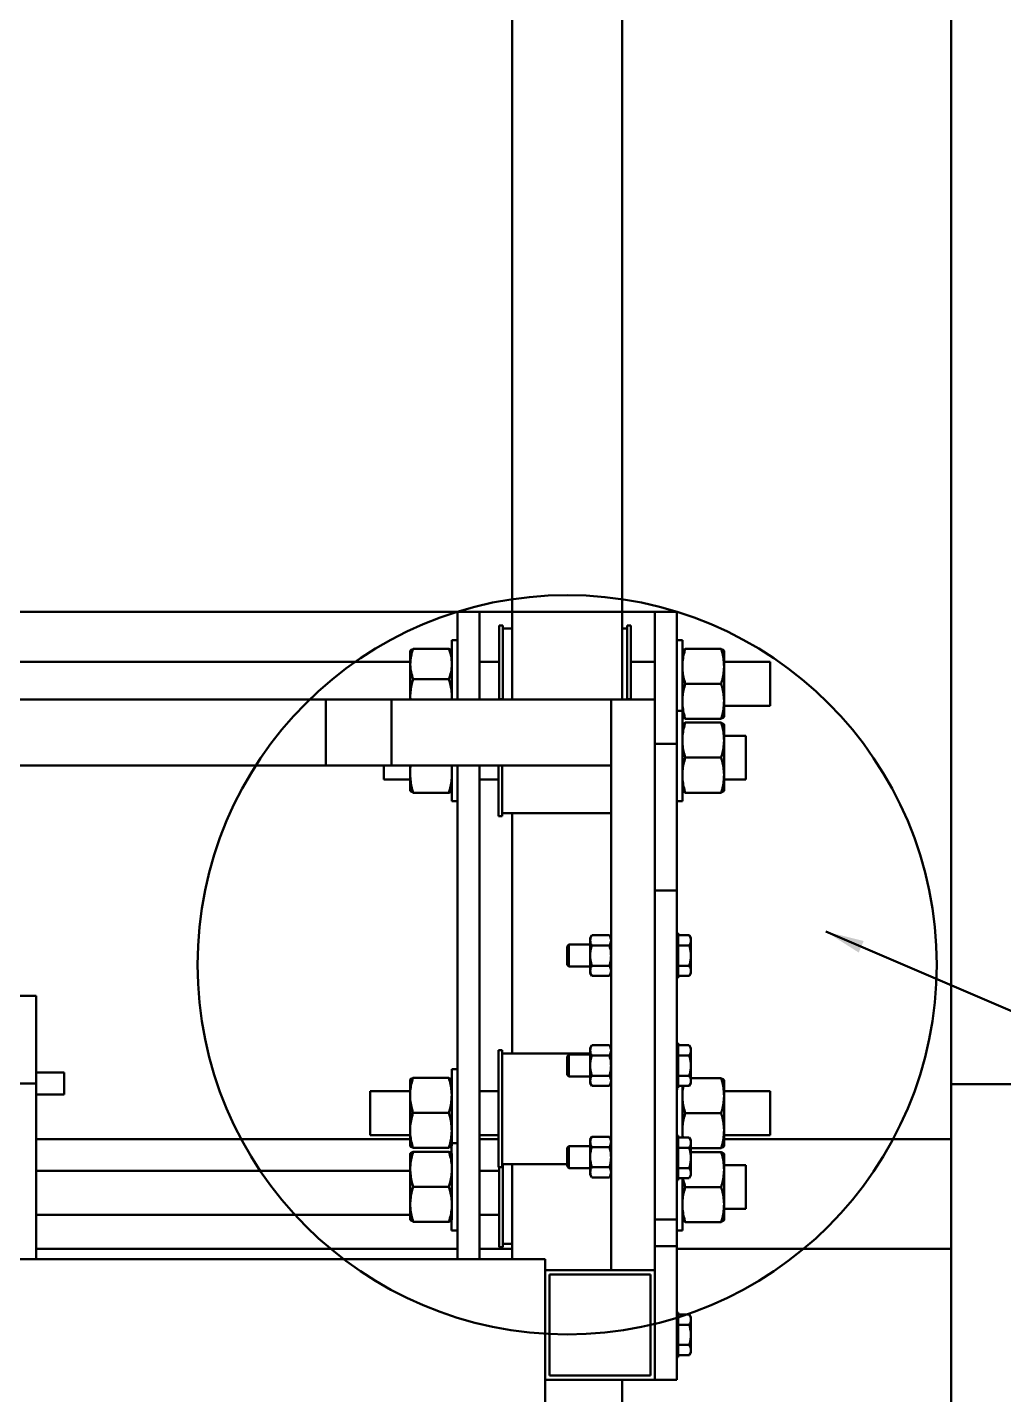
# Model space of a CAD drawing. Header units: millimetres. Extents: x 2779 to 3968, y 1146 to 2140.
# Drawn here: x 3679.4 to 3768.3, y 1891.3 to 2015.9 of the extents above; entities that cross this region are included whole.
import ezdxf

# ---------------------------------------------------------------- set-up
doc = ezdxf.new("R2010")
doc.units = ezdxf.units.MM
doc.layers.add('Net Dam', color=7, linetype='Continuous', lineweight=50)
doc.styles.get("Standard").update_dxf_attribs({"font": 'arial.ttf'})
doc.dimstyles.new('AM_ISO$7', dxfattribs={"dimtxt": 3.5, "dimasz": 3.5, "dimexe": 1, "dimexo": 1, "dimgap": 1.5, "dimtad": 1, "dimdsep": 46, "dimtxsty": 'Standard', "dimcen": 0, "dimclrd": 256, "dimclre": 256, "dimclrt": 2, "dimadec": 0, "dimazin": 2, "dimtp": 0.1, "dimtm": 0.1, "dimtfac": 0.71, "dimtdec": 3, "dimtmove": 0, "dimatfit": 3, "dimfxl": 1, "dimlwd": -1, "dimlwe": -1, "dimarcsym": 1})

# ---------------------------------------------------------------- blocks, each defined once
blk = doc.blocks.new('sdaf')
at = {"layer": 'Net Dam'}
for p, q in [((3738.67, 1923.29), (3738.55, 1923.29)), ((3738.67, 1922.63), (3738.67, 1923.29)), ((3738.67, 1923.1), (3739.69, 1923.1)), ((3739.83, 1922.85), (3739.69, 1923.1)), ((3739.83, 1922.63), (3739.83, 1922.85)), ((3738.67, 1922.16), (3738.67, 1922.63)), ((3738.67, 1922.16), (3739.69, 1922.16)), ((3738.67, 1921.24), (3738.67, 1922.16)), ((3739.83, 1921.24), (3739.83, 1922.63)), ((3738.67, 1920.32), (3738.67, 1921.24)), ((3738.67, 1920.32), (3739.69, 1920.32)), ((3738.67, 1919.86), (3738.67, 1920.32)), ((3739.83, 1919.86), (3739.83, 1921.24)), ((3738.67, 1919.21), (3738.55, 1919.21)), ((3738.67, 1919.21), (3738.67, 1919.86)), ((3738.67, 1919.4), (3739.69, 1919.4)), ((3739.69, 1919.4), (3739.83, 1919.65)), ((3739.83, 1919.65), (3739.83, 1919.86))]:
    blk.add_line(p, q, dxfattribs=at)
for points, knots in [([(3739.69, 1923.1), (3739.73, 1923.02), (3739.81, 1922.87), (3739.83, 1922.71), (3739.83, 1922.63)], [0, 0, 0, 0, 0.495459, 1, 1, 1, 1]), ([(3739.83, 1922.63), (3739.83, 1922.62), (3739.83, 1922.54), (3739.8, 1922.38), (3739.73, 1922.24), (3739.69, 1922.16)], [0, 0, 0, 0, 0.070093, 0.530771, 1, 1, 1, 1]), ([(3739.69, 1922.16), (3739.75, 1921.93), (3739.83, 1921.62), (3739.83, 1921.31), (3739.83, 1921.24)], [0, 0, 0, 0, 0.7857, 1, 1, 1, 1]), ([(3739.83, 1921.24), (3739.82, 1920.99), (3739.79, 1920.67), (3739.71, 1920.37), (3739.69, 1920.32)], [0, 0, 0, 0, 0.8113195, 1, 1, 1, 1]), ([(3739.69, 1920.32), (3739.73, 1920.24), (3739.81, 1920.09), (3739.83, 1919.94), (3739.83, 1919.86)], [0, 0, 0, 0, 0.495444, 1, 1, 1, 1]), ([(3739.83, 1919.86), (3739.83, 1919.85), (3739.83, 1919.77), (3739.8, 1919.61), (3739.73, 1919.47), (3739.69, 1919.4)], [0, 0, 0, 0, 0.070041, 0.530789, 1, 1, 1, 1])]:
    blk.add_open_spline(points, degree=3, knots=knots, dxfattribs=at)
blk.add_open_spline([(3738.59, 1919.21), (3738.57, 1919.05), (3738.56, 1918.89), (3738.55, 1918.72)], degree=3, dxfattribs=at)
blk = doc.blocks.new('saf')
at = {"layer": 'Net Dam'}
for p, q in [((3738.67, 1914.88), (3738.55, 1914.88)), ((3738.67, 1914.23), (3738.67, 1914.88)), ((3738.67, 1914.69), (3739.69, 1914.69)), ((3738.67, 1913.76), (3738.67, 1914.23)), ((3739.83, 1914.45), (3739.69, 1914.69)), ((3739.83, 1914.23), (3739.83, 1914.45)), ((3739.83, 1912.84), (3739.83, 1914.23)), ((3738.67, 1913.76), (3739.69, 1913.76)), ((3738.67, 1912.84), (3738.67, 1913.76)), ((3738.67, 1911.91), (3738.67, 1912.84)), ((3738.67, 1911.91), (3739.69, 1911.91)), ((3738.67, 1911.46), (3738.67, 1911.91)), ((3739.83, 1911.46), (3739.83, 1912.84)), ((3738.67, 1910.81), (3738.55, 1910.81)), ((3738.67, 1910.81), (3738.67, 1911.46)), ((3738.67, 1911), (3739.69, 1911)), ((3739.69, 1911), (3739.83, 1911.25)), ((3739.83, 1911.25), (3739.83, 1911.46))]:
    blk.add_line(p, q, dxfattribs=at)
for points, knots in [([(3739.69, 1914.69), (3739.73, 1914.62), (3739.81, 1914.46), (3739.83, 1914.31), (3739.83, 1914.23)], [0, 0, 0, 0, 0.495459, 1, 1, 1, 1]), ([(3739.83, 1914.23), (3739.83, 1914.22), (3739.83, 1914.13), (3739.8, 1913.97), (3739.73, 1913.83), (3739.69, 1913.76)], [0, 0, 0, 0, 0.070093, 0.530771, 1, 1, 1, 1]), ([(3739.69, 1913.76), (3739.75, 1913.52), (3739.83, 1913.22), (3739.83, 1912.9), (3739.83, 1912.84)], [0, 0, 0, 0, 0.7857, 1, 1, 1, 1]), ([(3739.83, 1912.84), (3739.82, 1912.58), (3739.79, 1912.27), (3739.71, 1911.97), (3739.69, 1911.91)], [0, 0, 0, 0, 0.8113195, 1, 1, 1, 1]), ([(3739.69, 1911.91), (3739.73, 1911.84), (3739.81, 1911.69), (3739.83, 1911.53), (3739.83, 1911.46)], [0, 0, 0, 0, 0.495444, 1, 1, 1, 1]), ([(3739.83, 1911.46), (3739.83, 1911.44), (3739.83, 1911.36), (3739.8, 1911.21), (3739.73, 1911.07), (3739.69, 1911)], [0, 0, 0, 0, 0.070041, 0.530789, 1, 1, 1, 1])]:
    blk.add_open_spline(points, degree=3, knots=knots, dxfattribs=at)

msp = doc.modelspace()

# ---------------------------------------------------------------- linework, layer by layer
at = {"layer": 'Net Dam'}
for p, q in [((3723.5547, 2064.5398), (3723.5547, 1954.608)), ((3733.5546, 2064.5398), (3733.5546, 1954.608)), ((3763.5546, 2064.5398), (3763.5546, 1914.5521)), ((3738.5545, 1962.608), (3606.5546, 1962.608)), ((3720.5546, 1962.608), (3718.5546, 1962.608)), ((3718.5546, 1962.608), (3718.5546, 1954.608)), ((3720.5546, 1962.608), (3720.5546, 1954.608)), ((3738.5546, 1962.608), (3736.5546, 1962.608)), ((3736.5546, 1962.608), (3736.5546, 1954.608)), ((3738.5546, 1962.608), (3738.5546, 1950.5749)), ((3722.6896, 1961.3729), (3722.3627, 1961.3729)), ((3722.3627, 1961.3729), (3722.3627, 1961.2482)), ((3722.3627, 1961.2482), (3722.3627, 1954.6424)), ((3722.6896, 1961.3729), (3722.6896, 1961.2482)), ((3722.6896, 1961.2482), (3722.6896, 1954.608)), ((3723.5547, 1961.0949), (3722.6896, 1961.0949)), ((3734.0356, 1961.0949), (3733.5546, 1961.0949)), ((3734.3626, 1961.3729), (3734.0356, 1961.3729)), ((3734.0356, 1961.3729), (3734.0356, 1961.2482)), ((3734.0356, 1961.2482), (3734.0356, 1954.6424)), ((3734.3626, 1961.3729), (3734.3626, 1961.2482)), ((3734.3626, 1961.2482), (3734.3626, 1954.608)), ((3714.2546, 1957.8545), (3714.2546, 1959.0445)), ((3717.7867, 1959.2358), (3714.5225, 1959.2358)), ((3718.5546, 1960.0215), (3718.0546, 1960.0215)), ((3718.0546, 1960.0215), (3718.0546, 1954.608)), ((3738.5546, 1960.0215), (3739.0546, 1960.0215)), ((3739.0546, 1960.0215), (3739.0546, 1945.3372)), ((3742.5866, 1959.2359), (3739.3226, 1959.2359)), ((3742.8546, 1957.8546), (3742.8546, 1959.0445)), ((3714.2665, 1958.0446), (3672.171, 1958.0446)), ((3714.2546, 1957.8545), (3714.2546, 1954.8776)), ((3722.3627, 1958.0446), (3720.5546, 1958.0446)), ((3736.5546, 1958.0446), (3734.3626, 1958.0446)), ((3747.0546, 1958.0446), (3742.8546, 1958.0446)), ((3742.8546, 1954.8776), (3742.8546, 1957.8546)), ((3747.0546, 1958.0446), (3747.0546, 1954.0446)), ((3717.7867, 1956.4732), (3714.5225, 1956.4732)), ((3739.3226, 1956.0446), (3742.5866, 1956.0446)), ((3739.3226, 1956.0446), (3742.5866, 1956.0446)), ((3638.5546, 1954.608), (3706.5546, 1954.608)), ((3706.5546, 1954.608), (3706.5546, 1948.6081)), ((3712.5546, 1954.608), (3706.5546, 1954.608)), ((3712.5546, 1954.608), (3732.5546, 1954.608)), ((3712.5546, 1948.6081), (3712.5546, 1954.608)), ((3714.2546, 1954.8776), (3714.2678, 1954.608)), ((3714.2546, 1954.8776), (3714.2546, 1954.608)), ((3718.0546, 1954.8776), (3718.0414, 1954.608)), ((3722.6304, 1954.6424), (3722.3034, 1954.6424)), ((3722.3034, 1954.6424), (3722.3034, 1954.608)), ((3722.6304, 1954.6424), (3722.6304, 1954.608)), ((3732.5546, 1954.608), (3732.5546, 1954.437)), ((3736.5546, 1954.608), (3732.5546, 1954.608)), ((3732.5546, 1954.437), (3732.5546, 1902.608)), ((3734.3034, 1954.6424), (3733.9764, 1954.6424)), ((3733.9764, 1954.6424), (3733.9764, 1954.608)), ((3734.3034, 1954.6424), (3734.3034, 1954.608)), ((3736.5546, 1954.437), (3736.5546, 1954.608)), ((3736.5546, 1954.437), (3736.5546, 1902.608)), ((3742.8546, 1953.0676), (3742.8546, 1954.8776)), ((3742.8546, 1954.0446), (3747.0546, 1954.0446)), ((3739.0546, 1953.5765), (3738.5546, 1953.5765)), ((3742.5866, 1952.8533), (3739.3226, 1952.8533)), ((3742.5866, 1952.5054), (3739.3226, 1952.5054)), ((3742.8546, 1951.1241), (3742.8546, 1952.314)), ((3738.5546, 1950.5749), (3736.5546, 1950.5749)), ((3738.5546, 1950.5749), (3738.5546, 1937.2139)), ((3744.8546, 1951.3141), (3742.8546, 1951.3141)), ((3742.8546, 1948.1471), (3742.8546, 1951.1241)), ((3744.8546, 1947.3141), (3744.8546, 1951.3141)), ((3739.3226, 1949.3142), (3742.5866, 1949.3142)), ((3739.3226, 1949.3142), (3742.5866, 1949.3142)), ((3638.5546, 1948.6081), (3706.5546, 1948.6081)), ((3706.5546, 1948.6081), (3712.5546, 1948.6081)), ((3711.8546, 1948.6081), (3711.8546, 1947.3141)), ((3712.5546, 1948.6081), (3732.5546, 1948.6081)), ((3714.2546, 1948.1471), (3714.2546, 1948.6081)), ((3714.2546, 1948.1471), (3714.2546, 1946.3372)), ((3718.0546, 1948.6081), (3718.0546, 1945.3372)), ((3718.5546, 1948.6081), (3718.5546, 1903.608)), ((3720.5546, 1948.6081), (3720.5546, 1903.608)), ((3722.3034, 1948.6081), (3722.3034, 1943.9858)), ((3722.6304, 1948.6081), (3722.6304, 1943.9858)), ((3742.8546, 1946.3372), (3742.8546, 1948.1471)), ((3711.8546, 1947.3141), (3714.2546, 1947.3141)), ((3720.5546, 1947.3141), (3722.3034, 1947.3141)), ((3742.8546, 1947.3141), (3744.8546, 1947.3141)), ((3717.7867, 1946.1229), (3714.5225, 1946.1229)), ((3718.0546, 1945.3372), (3718.5546, 1945.3372)), ((3739.0546, 1945.3372), (3738.5546, 1945.3372)), ((3742.5866, 1946.1229), (3739.3226, 1946.1229)), ((3722.6304, 1944.2637), (3732.5546, 1944.2637)), ((3723.5547, 1944.2637), (3723.5547, 1922.3646)), ((3722.3034, 1943.9858), (3722.6304, 1943.9858)), ((3738.5546, 1937.2139), (3736.5546, 1937.2139)), ((3738.5546, 1937.2139), (3738.5546, 1907.2139)), ((3730.7975, 1933.1223), (3730.6546, 1932.8747)), ((3730.6546, 1932.6552), (3730.6546, 1932.8747)), ((3730.7975, 1933.1222), (3732.4117, 1933.1222)), ((3732.5546, 1932.8747), (3732.4117, 1933.1223)), ((3738.6746, 1933.3131), (3738.5546, 1933.3131)), ((3738.6746, 1932.6552), (3738.6746, 1933.3131)), ((3738.6746, 1933.1222), (3739.6917, 1933.1222)), ((3739.8346, 1932.8747), (3739.6917, 1933.1223)), ((3739.8346, 1932.6552), (3739.8346, 1932.8747)), ((3728.7202, 1932.2747), (3728.5546, 1932.1091)), ((3728.5546, 1932.1091), (3728.5546, 1930.4403)), ((3730.6546, 1932.2747), (3728.7202, 1932.2747)), ((3728.7202, 1932.2747), (3728.7202, 1930.2747)), ((3730.6546, 1931.2644), (3730.6546, 1932.6552)), ((3730.7975, 1932.1882), (3732.4117, 1932.1882)), ((3738.6746, 1932.1882), (3738.6746, 1932.6552)), ((3738.6746, 1932.1882), (3739.6917, 1932.1882)), ((3738.6746, 1931.2644), (3738.6746, 1932.1882)), ((3739.8346, 1931.2644), (3739.8346, 1932.6552)), ((3728.5546, 1930.4403), (3728.7202, 1930.2747)), ((3730.6546, 1929.8839), (3730.6546, 1931.2644)), ((3730.7975, 1930.3406), (3732.4117, 1930.3406)), ((3738.6746, 1930.3406), (3738.6746, 1931.2644)), ((3738.6746, 1930.3406), (3739.6917, 1930.3406)), ((3738.6746, 1929.8839), (3738.6746, 1930.3406)), ((3739.8346, 1929.8839), (3739.8346, 1931.2644)), ((3728.7202, 1930.2747), (3730.6546, 1930.2747)), ((3730.6546, 1929.6747), (3730.6546, 1929.8839)), ((3730.6546, 1929.6747), (3730.7975, 1929.4272)), ((3730.7975, 1929.4272), (3732.4117, 1929.4272)), ((3732.4117, 1929.4272), (3732.5546, 1929.6747)), ((3738.6746, 1929.2363), (3738.5546, 1929.2363)), ((3738.6746, 1929.2363), (3738.6746, 1929.8839)), ((3738.6746, 1929.4272), (3739.6917, 1929.4272)), ((3739.6917, 1929.4272), (3739.8346, 1929.6747)), ((3739.8346, 1929.6747), (3739.8346, 1929.8839)), ((3680.1582, 1927.608), (3678.5582, 1927.608)), ((3680.1582, 1927.608), (3680.1582, 1919.6081)), ((3730.7975, 1923.099), (3730.6546, 1922.8514)), ((3730.6546, 1922.6319), (3730.6546, 1922.8514)), ((3730.7975, 1923.0989), (3732.4117, 1923.0989)), ((3732.5546, 1922.8514), (3732.4117, 1923.099)), ((3722.6304, 1922.6425), (3722.3034, 1922.6425)), ((3722.3034, 1922.6425), (3722.3034, 1911.9858)), ((3722.6304, 1922.6425), (3722.6304, 1911.9858)), ((3730.6546, 1922.3646), (3722.6304, 1922.3646)), ((3728.7202, 1922.2514), (3728.5546, 1922.0858)), ((3728.5546, 1922.0858), (3728.5546, 1920.417)), ((3730.6546, 1922.2514), (3728.7202, 1922.2514)), ((3728.7202, 1922.2514), (3728.7202, 1920.2514)), ((3730.6546, 1921.2411), (3730.6546, 1922.6319)), ((3730.7975, 1922.1649), (3732.4117, 1922.1649)), ((3682.7038, 1920.608), (3680.1582, 1920.608)), ((3682.7038, 1920.608), (3682.7038, 1918.608)), ((3718.0359, 1919.9192), (3718.0359, 1920.9192)), ((3718.0359, 1920.9192), (3718.5546, 1920.9192)), ((3728.5546, 1920.417), (3728.7202, 1920.2514)), ((3730.6546, 1919.8606), (3730.6546, 1921.2411)), ((3730.7975, 1920.3174), (3732.4117, 1920.3174)), ((3680.1582, 1919.6081), (3678.5582, 1919.6081)), ((3680.1582, 1919.6081), (3680.1582, 1903.608)), ((3714.2359, 1919.9192), (3714.2547, 1913.9091)), ((3714.5038, 1920.1335), (3717.7679, 1920.1335)), ((3718.0359, 1918.7522), (3718.0359, 1919.9422)), ((3728.7202, 1920.2514), (3730.6546, 1920.2514)), ((3730.6546, 1919.6514), (3730.6546, 1919.8606)), ((3730.6546, 1919.6514), (3730.7975, 1919.4039)), ((3730.7975, 1919.4039), (3732.4117, 1919.4039)), ((3732.4117, 1919.4039), (3732.5546, 1919.6514)), ((3739.0546, 1919.4039), (3739.0546, 1914.6936)), ((3742.5866, 1920.1055), (3739.7915, 1920.1055)), ((3742.8546, 1918.7242), (3742.8546, 1919.9141)), ((3763.5546, 1919.5521), (3773.5547, 1919.5521)), ((3680.1582, 1918.608), (3682.7038, 1918.608)), ((3710.6133, 1918.9141), (3714.2525, 1918.9141)), ((3710.6133, 1918.9141), (3710.6133, 1914.9141)), ((3718.0359, 1918.7522), (3718.0359, 1915.7753)), ((3722.3034, 1918.9142), (3720.5546, 1918.9142)), ((3747.0546, 1918.9141), (3742.8546, 1918.9141)), ((3742.8546, 1915.7472), (3742.8546, 1918.7242)), ((3747.0546, 1918.9141), (3747.0546, 1914.9141)), ((3714.5038, 1916.9422), (3717.7679, 1916.9422)), ((3714.5038, 1916.9422), (3717.7679, 1916.9422)), ((3739.3226, 1916.9142), (3742.5866, 1916.9142)), ((3739.3226, 1916.9142), (3742.5866, 1916.9142)), ((3718.0359, 1915.7753), (3718.0359, 1913.9653)), ((3742.8546, 1913.9372), (3742.8546, 1915.7472)), ((3714.2527, 1914.5399), (3680.1582, 1914.5399)), ((3714.257, 1914.9141), (3710.6133, 1914.9141)), ((3718.0171, 1913.1888), (3718.0171, 1914.1888)), ((3718.0171, 1914.1888), (3718.5359, 1914.1888)), ((3720.5546, 1914.9141), (3722.3034, 1914.9141)), ((3722.3034, 1914.5399), (3720.5546, 1914.5399)), ((3730.7975, 1914.7602), (3730.6546, 1914.5127)), ((3730.6546, 1914.2931), (3730.6546, 1914.5127)), ((3730.6546, 1912.9024), (3730.6546, 1914.2931)), ((3730.7975, 1914.7602), (3732.4117, 1914.7602)), ((3732.5546, 1914.5127), (3732.4117, 1914.7602)), ((3742.7886, 1914.5399), (3763.5546, 1914.5399)), ((3742.8546, 1914.9141), (3747.0546, 1914.9141)), ((3763.5546, 1914.5521), (3763.5546, 1714.5399)), ((3714.2547, 1913.1888), (3714.2547, 1907.2349)), ((3714.5038, 1913.7509), (3717.7679, 1913.7509)), ((3714.5038, 1913.7509), (3717.7679, 1913.7509)), ((3714.5226, 1913.403), (3717.7867, 1913.403)), ((3718.0547, 1912.0217), (3718.0547, 1913.2117)), ((3728.7202, 1913.9127), (3728.5546, 1913.7471)), ((3728.5546, 1913.7471), (3728.5546, 1912.0783)), ((3730.6546, 1913.9127), (3728.7202, 1913.9127)), ((3728.7202, 1913.9127), (3728.7202, 1911.9127)), ((3730.6546, 1911.5219), (3730.6546, 1912.9024)), ((3730.7975, 1913.8261), (3732.4117, 1913.8261)), ((3742.5866, 1913.7229), (3739.7008, 1913.7229)), ((3742.5866, 1913.375), (3739.7806, 1913.375)), ((3742.8546, 1911.9937), (3742.8546, 1913.1836)), ((3714.2617, 1911.6445), (3680.1582, 1911.6445)), ((3718.0547, 1912.0217), (3718.0547, 1909.0448)), ((3722.3627, 1911.6445), (3720.5546, 1911.6445)), ((3722.3034, 1911.9858), (3722.6304, 1911.9858)), ((3722.3627, 1911.9858), (3722.3627, 1904.7162)), ((3722.6304, 1912.2637), (3728.5546, 1912.2637)), ((3722.6896, 1912.2637), (3722.6896, 1904.7162)), ((3723.5547, 1912.2637), (3723.5547, 1903.608)), ((3728.5546, 1912.0783), (3728.7202, 1911.9127)), ((3728.7202, 1911.9127), (3730.6546, 1911.9127)), ((3730.7975, 1911.9787), (3732.4117, 1911.9787)), ((3744.8546, 1912.1837), (3742.8546, 1912.1837)), ((3742.8546, 1909.0167), (3742.8546, 1911.9937)), ((3744.8546, 1908.1837), (3744.8546, 1912.1837)), ((3730.6546, 1911.3127), (3730.6546, 1911.5219)), ((3730.6546, 1911.3127), (3730.7975, 1911.0651)), ((3730.7975, 1911.0652), (3732.4117, 1911.0652)), ((3732.4117, 1911.0651), (3732.5546, 1911.3127)), ((3739.0546, 1910.9986), (3739.0546, 1906.2067)), ((3714.5226, 1910.2118), (3717.7867, 1910.2118)), ((3714.5226, 1910.2118), (3717.7867, 1910.2118)), ((3739.3226, 1910.1837), (3742.5866, 1910.1837)), ((3739.3226, 1910.1837), (3742.5866, 1910.1837)), ((3718.0547, 1909.0448), (3718.0547, 1907.2349)), ((3742.8546, 1907.2067), (3742.8546, 1909.0167)), ((3742.8546, 1908.1837), (3744.8546, 1908.1837)), ((3680.1582, 1907.6445), (3714.2547, 1907.6445)), ((3714.5226, 1907.0205), (3717.7867, 1907.0205)), ((3714.5226, 1907.0205), (3717.7867, 1907.0205)), ((3718.0171, 1907.2349), (3718.0171, 1906.2349)), ((3720.5546, 1907.6445), (3722.3627, 1907.6445)), ((3738.5546, 1907.2139), (3736.5546, 1907.2139)), ((3738.5546, 1907.2139), (3738.5546, 1904.7829)), ((3742.5866, 1906.9924), (3739.3226, 1906.9924)), ((3718.0171, 1906.2349), (3718.5359, 1906.2349)), ((3739.0546, 1906.2067), (3738.5546, 1906.2067)), ((3718.5546, 1904.5399), (3680.1582, 1904.5399)), ((3723.5547, 1904.5399), (3720.5546, 1904.5399)), ((3722.3627, 1904.7162), (3722.6896, 1904.7162)), ((3722.6896, 1904.9941), (3723.5547, 1904.9941)), ((3738.5546, 1904.7829), (3736.5546, 1904.7829)), ((3738.5546, 1904.7829), (3738.5546, 1892.608)), ((3738.5546, 1904.5399), (3763.5546, 1904.5399)), ((3726.5546, 1903.608), (3618.5546, 1903.608)), ((3726.5546, 1889.9117), (3726.5546, 1903.608)), ((3726.5546, 1902.608), (3736.5546, 1902.608)), ((3736.1546, 1902.208), (3726.9546, 1902.208)), ((3726.9546, 1902.208), (3726.9546, 1893.008)), ((3736.1546, 1893.008), (3736.1546, 1902.208)), ((3736.5546, 1892.608), (3736.5546, 1902.608)), ((3738.6746, 1898.7585), (3738.5546, 1898.7585)), ((3738.6746, 1898.1006), (3738.6746, 1898.7585)), ((3738.6746, 1898.5676), (3739.6917, 1898.5676)), ((3738.6746, 1897.6336), (3738.6746, 1898.1006)), ((3739.8346, 1898.3201), (3739.6917, 1898.5677)), ((3739.8346, 1898.1006), (3739.8346, 1898.3201)), ((3739.8346, 1896.7099), (3739.8346, 1898.1006)), ((3738.6746, 1897.6336), (3739.6917, 1897.6336)), ((3738.6746, 1896.7099), (3738.6746, 1897.6336)), ((3738.6746, 1895.786), (3738.6746, 1896.7099)), ((3739.8346, 1895.3293), (3739.8346, 1896.7099)), ((3738.6746, 1895.786), (3739.6917, 1895.786)), ((3738.6746, 1895.3293), (3738.6746, 1895.786)), ((3738.6746, 1894.6817), (3738.5546, 1894.6817)), ((3738.6746, 1894.6817), (3738.6746, 1895.3293)), ((3738.6746, 1894.8726), (3739.6917, 1894.8726)), ((3739.6917, 1894.8726), (3739.8346, 1895.1201)), ((3739.8346, 1895.1201), (3739.8346, 1895.3293)), ((3726.9546, 1893.008), (3736.1546, 1893.008)), ((3726.5546, 1892.608), (3736.5546, 1892.608)), ((3733.5546, 1892.608), (3733.5546, 1724.5399)), ((3738.5546, 1892.608), (3736.5546, 1892.608))]:
    msp.add_line(p, q, dxfattribs=at)
msp.add_circle((3728.5546, 1930.4403), 33.6862, dxfattribs=at)
for points, knots in [([(3714.5225, 1959.2358), (3714.4476, 1959.0115), (3714.2965, 1958.5587), (3714.2687, 1958.0907), (3714.2546, 1957.8545)], [0, 0, 0, 0, 0.495453806, 1, 1, 1, 1]), ([(3714.2546, 1959.0215), (3714.2549, 1959.0266), (3714.2573, 1959.0651), (3714.316, 1959.1375), (3714.4533, 1959.2028), (3714.5225, 1959.2358)], [0, 0, 0, 0, 0.07011248, 0.53080491, 1, 1, 1, 1]), ([(3717.7867, 1959.2358), (3717.8616, 1959.0115), (3718.0128, 1958.5587), (3718.0406, 1958.0907), (3718.0546, 1957.8545)], [0, 0, 0, 0, 0.49545992, 1, 1, 1, 1]), ([(3718.0546, 1959.0215), (3718.0543, 1959.0266), (3718.0517, 1959.0651), (3717.9934, 1959.1375), (3717.856, 1959.2028), (3717.7867, 1959.2358)], [0, 0, 0, 0, 0.0701126, 0.53079619, 1, 1, 1, 1]), ([(3739.0546, 1959.0215), (3739.0549, 1959.0266), (3739.0573, 1959.0651), (3739.116, 1959.1375), (3739.2533, 1959.2029), (3739.3226, 1959.2359)], [0, 0, 0, 0, 0.07011116, 0.53079491, 1, 1, 1, 1]), ([(3739.3226, 1959.2359), (3739.2831, 1959.1019), (3739.1869, 1958.7756), (3739.0793, 1958.2431), (3739.0629, 1957.8421), (3739.0546, 1957.6403)], [0, 0, 0, 0, 0.25726058, 0.62637847, 1, 1, 1, 1]), ([(3742.8546, 1959.0215), (3742.8543, 1959.0266), (3742.852, 1959.0651), (3742.7933, 1959.1375), (3742.6559, 1959.2029), (3742.5866, 1959.2359)], [0, 0, 0, 0, 0.07011116, 0.53079491, 1, 1, 1, 1]), ([(3742.5866, 1959.2359), (3742.6262, 1959.1019), (3742.7224, 1958.7756), (3742.83, 1958.2431), (3742.8464, 1957.8421), (3742.8546, 1957.6403)], [0, 0, 0, 0, 0.25726058, 0.62637847, 1, 1, 1, 1]), ([(3714.2546, 1957.8545), (3714.2549, 1957.8218), (3714.2573, 1957.5738), (3714.316, 1957.1063), (3714.4533, 1956.6855), (3714.5225, 1956.4732)], [0, 0, 0, 0, 0.0700841, 0.53081301, 1, 1, 1, 1]), ([(3718.0546, 1957.8545), (3718.0543, 1957.8218), (3718.0517, 1957.5738), (3717.9934, 1957.1063), (3717.856, 1956.6855), (3717.7867, 1956.4732)], [0, 0, 0, 0, 0.07008422, 0.53080429, 1, 1, 1, 1]), ([(3714.5225, 1956.4732), (3714.483, 1956.3392), (3714.3869, 1956.0129), (3714.2793, 1955.4804), (3714.2629, 1955.0794), (3714.2546, 1954.8776)], [0, 0, 0, 0, 0.25725046, 0.62637338, 1, 1, 1, 1]), ([(3717.7867, 1956.4732), (3717.8261, 1956.3392), (3717.9222, 1956.0129), (3718.0299, 1955.4804), (3718.0464, 1955.0794), (3718.0546, 1954.8776)], [0, 0, 0, 0, 0.25724959, 0.62637126, 1, 1, 1, 1]), ([(3739.0546, 1957.6403), (3739.059, 1957.4954), (3739.0693, 1957.154), (3739.1574, 1956.6184), (3739.2673, 1956.2365), (3739.3226, 1956.0446)], [0, 0, 0, 0, 0.26838099, 0.63234467, 1, 1, 1, 1]), ([(3742.8546, 1957.6403), (3742.8503, 1957.4954), (3742.84, 1957.154), (3742.7519, 1956.6184), (3742.6419, 1956.2365), (3742.5866, 1956.0446)], [0, 0, 0, 0, 0.26838099, 0.63234467, 1, 1, 1, 1]), ([(3739.0546, 1954.4489), (3739.059, 1954.5938), (3739.0693, 1954.9352), (3739.1574, 1955.4709), (3739.2673, 1955.8527), (3739.3226, 1956.0446)], [0, 0, 0, 0, 0.26838099, 0.63234467, 1, 1, 1, 1]), ([(3742.8546, 1954.4489), (3742.8503, 1954.5938), (3742.84, 1954.9352), (3742.7519, 1955.4709), (3742.6419, 1955.8527), (3742.5866, 1956.0446)], [0, 0, 0, 0, 0.26838099, 0.63234467, 1, 1, 1, 1]), ([(3739.3226, 1952.8533), (3739.2831, 1952.9873), (3739.1869, 1953.3136), (3739.0793, 1953.8461), (3739.0629, 1954.2472), (3739.0546, 1954.4489)], [0, 0, 0, 0, 0.25726058, 0.62637847, 1, 1, 1, 1]), ([(3742.5866, 1952.8533), (3742.6262, 1952.9873), (3742.7224, 1953.3136), (3742.83, 1953.8461), (3742.8464, 1954.2472), (3742.8546, 1954.4489)], [0, 0, 0, 0, 0.25726058, 0.62637847, 1, 1, 1, 1]), ([(3739.0546, 1953.0676), (3739.0549, 1953.0625), (3739.0573, 1953.024), (3739.116, 1952.9516), (3739.2533, 1952.8863), (3739.3226, 1952.8533)], [0, 0, 0, 0, 0.07011162, 0.53079839, 1, 1, 1, 1]), ([(3742.8546, 1953.0676), (3742.8543, 1953.0625), (3742.852, 1953.024), (3742.7933, 1952.9516), (3742.6559, 1952.8863), (3742.5866, 1952.8533)], [0, 0, 0, 0, 0.07011162, 0.53079839, 1, 1, 1, 1]), ([(3739.0546, 1952.291), (3739.0549, 1952.2961), (3739.0573, 1952.3346), (3739.116, 1952.4071), (3739.2533, 1952.4724), (3739.3226, 1952.5054)], [0, 0, 0, 0, 0.07011116, 0.53079491, 1, 1, 1, 1]), ([(3739.3226, 1952.5054), (3739.2831, 1952.3714), (3739.1869, 1952.0452), (3739.0793, 1951.5127), (3739.0629, 1951.1116), (3739.0546, 1950.9098)], [0, 0, 0, 0, 0.25726058, 0.62637847, 1, 1, 1, 1]), ([(3742.8546, 1952.291), (3742.8543, 1952.2961), (3742.852, 1952.3346), (3742.7933, 1952.4071), (3742.6559, 1952.4724), (3742.5866, 1952.5054)], [0, 0, 0, 0, 0.07011116, 0.53079491, 1, 1, 1, 1]), ([(3742.5866, 1952.5054), (3742.6262, 1952.3714), (3742.7224, 1952.0452), (3742.83, 1951.5127), (3742.8464, 1951.1116), (3742.8546, 1950.9098)], [0, 0, 0, 0, 0.25726058, 0.62637847, 1, 1, 1, 1]), ([(3739.0546, 1950.9098), (3739.059, 1950.7649), (3739.0693, 1950.4235), (3739.1574, 1949.8879), (3739.2673, 1949.506), (3739.3226, 1949.3142)], [0, 0, 0, 0, 0.26838099, 0.63234467, 1, 1, 1, 1]), ([(3742.8546, 1950.9098), (3742.8503, 1950.7649), (3742.84, 1950.4235), (3742.7519, 1949.8879), (3742.6419, 1949.506), (3742.5866, 1949.3142)], [0, 0, 0, 0, 0.26838099, 0.63234467, 1, 1, 1, 1]), ([(3739.0546, 1947.7185), (3739.059, 1947.8634), (3739.0693, 1948.2048), (3739.1574, 1948.7404), (3739.2673, 1949.1223), (3739.3226, 1949.3142)], [0, 0, 0, 0, 0.26838099, 0.63234467, 1, 1, 1, 1]), ([(3742.8546, 1947.7185), (3742.8503, 1947.8634), (3742.84, 1948.2048), (3742.7519, 1948.7404), (3742.6419, 1949.1223), (3742.5866, 1949.3142)], [0, 0, 0, 0, 0.26838099, 0.63234467, 1, 1, 1, 1]), ([(3714.2546, 1948.1471), (3714.2544, 1948.2925), (3714.2542, 1948.4469), (3714.2787, 1948.5992), (3714.2801, 1948.6081)], [0, 0, 0, 0, 0.94156819, 1, 1, 1, 1]), ([(3718.0546, 1948.1471), (3718.0548, 1948.2925), (3718.055, 1948.4469), (3718.0306, 1948.5992), (3718.0292, 1948.6081)], [0, 0, 0, 0, 0.94156819, 1, 1, 1, 1]), ([(3714.5225, 1946.1229), (3714.483, 1946.2569), (3714.3869, 1946.5831), (3714.2793, 1947.1156), (3714.2629, 1947.5167), (3714.2546, 1947.7185)], [0, 0, 0, 0, 0.25725046, 0.62637338, 1, 1, 1, 1]), ([(3717.7867, 1946.1229), (3717.8261, 1946.2569), (3717.9222, 1946.5831), (3718.0299, 1947.1156), (3718.0464, 1947.5167), (3718.0546, 1947.7185)], [0, 0, 0, 0, 0.25724959, 0.62637126, 1, 1, 1, 1]), ([(3739.3226, 1946.1229), (3739.2831, 1946.2569), (3739.1869, 1946.5831), (3739.0793, 1947.1156), (3739.0629, 1947.5167), (3739.0546, 1947.7185)], [0, 0, 0, 0, 0.25726058, 0.62637847, 1, 1, 1, 1]), ([(3742.5866, 1946.1229), (3742.6262, 1946.2569), (3742.7224, 1946.5831), (3742.83, 1947.1156), (3742.8464, 1947.5167), (3742.8546, 1947.7185)], [0, 0, 0, 0, 0.25726058, 0.62637847, 1, 1, 1, 1]), ([(3714.2546, 1946.3372), (3714.2549, 1946.3321), (3714.2573, 1946.2936), (3714.316, 1946.2211), (3714.4533, 1946.1558), (3714.5225, 1946.1229)], [0, 0, 0, 0, 0.07011248, 0.53080491, 1, 1, 1, 1]), ([(3718.0546, 1946.3372), (3718.0543, 1946.3321), (3718.0517, 1946.2936), (3717.9934, 1946.2211), (3717.856, 1946.1558), (3717.7867, 1946.1229)], [0, 0, 0, 0, 0.0701126, 0.53079619, 1, 1, 1, 1]), ([(3739.0546, 1946.3372), (3739.0549, 1946.3321), (3739.0573, 1946.2936), (3739.116, 1946.2211), (3739.2533, 1946.1558), (3739.3226, 1946.1229)], [0, 0, 0, 0, 0.07011162, 0.53079839, 1, 1, 1, 1]), ([(3742.8546, 1946.3372), (3742.8543, 1946.3321), (3742.852, 1946.2936), (3742.7933, 1946.2211), (3742.6559, 1946.1558), (3742.5866, 1946.1229)], [0, 0, 0, 0, 0.07011162, 0.53079839, 1, 1, 1, 1]), ([(3730.6546, 1932.6552), (3730.6548, 1932.6662), (3730.6563, 1932.75), (3730.6872, 1932.9081), (3730.7605, 1933.0504), (3730.7975, 1933.1222)], [0, 0, 0, 0, 0.07005405, 0.53074639, 1, 1, 1, 1]), ([(3732.5546, 1932.6552), (3732.5544, 1932.6662), (3732.5532, 1932.7501), (3732.522, 1932.9081), (3732.4487, 1933.0504), (3732.4117, 1933.1222)], [0, 0, 0, 0, 0.07005288, 0.5307458, 1, 1, 1, 1]), ([(3739.6917, 1933.1222), (3739.7316, 1933.0464), (3739.8122, 1932.8933), (3739.8271, 1932.735), (3739.8346, 1932.6552)], [0, 0, 0, 0, 0.49545868, 1, 1, 1, 1]), ([(3730.7975, 1932.1882), (3730.7576, 1932.264), (3730.677, 1932.4171), (3730.6621, 1932.5753), (3730.6546, 1932.6552)], [0, 0, 0, 0, 0.495437, 1, 1, 1, 1]), ([(3730.6546, 1931.2644), (3730.6567, 1931.3484), (3730.6646, 1931.6611), (3730.7414, 1931.9655), (3730.7975, 1932.1882)], [0, 0, 0, 0, 0.26863749, 1, 1, 1, 1]), ([(3732.4117, 1932.1882), (3732.4517, 1932.264), (3732.5323, 1932.4171), (3732.5471, 1932.5753), (3732.5546, 1932.6552)], [0, 0, 0, 0, 0.49544119, 1, 1, 1, 1]), ([(3732.5546, 1931.2644), (3732.5525, 1931.3484), (3732.5447, 1931.6611), (3732.4679, 1931.9655), (3732.4117, 1932.1882)], [0, 0, 0, 0, 0.26863414, 1, 1, 1, 1]), ([(3739.8346, 1932.6552), (3739.8345, 1932.6441), (3739.8332, 1932.5604), (3739.8019, 1932.4022), (3739.7286, 1932.26), (3739.6917, 1932.1882)], [0, 0, 0, 0, 0.070093, 0.5307711, 1, 1, 1, 1]), ([(3739.6917, 1932.1882), (3739.7512, 1931.9487), (3739.827, 1931.6439), (3739.8333, 1931.3314), (3739.8346, 1931.2644)], [0, 0, 0, 0, 0.78569957, 1, 1, 1, 1]), ([(3730.7975, 1930.3406), (3730.776, 1930.4182), (3730.6923, 1930.7193), (3730.6706, 1931.0322), (3730.6546, 1931.2644)], [0, 0, 0, 0, 0.2575532, 1, 1, 1, 1]), ([(3730.6546, 1929.8839), (3730.6548, 1929.8947), (3730.6563, 1929.9768), (3730.6872, 1930.1313), (3730.7605, 1930.2704), (3730.7975, 1930.3406)], [0, 0, 0, 0, 0.07009314, 0.53083412, 1, 1, 1, 1]), ([(3732.4117, 1930.3406), (3732.4333, 1930.4182), (3732.517, 1930.7193), (3732.5386, 1931.0322), (3732.5546, 1931.2644)], [0, 0, 0, 0, 0.2575563, 1, 1, 1, 1]), ([(3732.5546, 1929.8839), (3732.5544, 1929.8947), (3732.5532, 1929.9768), (3732.522, 1930.1313), (3732.4487, 1930.2704), (3732.4117, 1930.3406)], [0, 0, 0, 0, 0.07009198, 0.53083353, 1, 1, 1, 1]), ([(3739.8346, 1931.2644), (3739.8156, 1931.0107), (3739.7922, 1930.698), (3739.7076, 1930.3973), (3739.6917, 1930.3406)], [0, 0, 0, 0, 0.811319502, 1, 1, 1, 1]), ([(3739.6917, 1930.3406), (3739.7316, 1930.2664), (3739.8122, 1930.1168), (3739.8271, 1929.962), (3739.8346, 1929.8839)], [0, 0, 0, 0, 0.49544399, 1, 1, 1, 1]), ([(3730.7975, 1929.4272), (3730.7576, 1929.5014), (3730.677, 1929.6511), (3730.6621, 1929.8058), (3730.6546, 1929.8839)], [0, 0, 0, 0, 0.49549358, 1, 1, 1, 1]), ([(3732.4117, 1929.4272), (3732.4517, 1929.5014), (3732.5322, 1929.6511), (3732.5471, 1929.8058), (3732.5546, 1929.8839)], [0, 0, 0, 0, 0.49549777, 1, 1, 1, 1]), ([(3739.8346, 1929.8839), (3739.8345, 1929.8731), (3739.8332, 1929.7912), (3739.8019, 1929.6365), (3739.7286, 1929.4974), (3739.6917, 1929.4272)], [0, 0, 0, 0, 0.07004106, 0.53078861, 1, 1, 1, 1]), ([(3730.6546, 1922.6319), (3730.6548, 1922.6429), (3730.6563, 1922.7267), (3730.6872, 1922.8848), (3730.7605, 1923.0271), (3730.7975, 1923.0989)], [0, 0, 0, 0, 0.07005405, 0.53074639, 1, 1, 1, 1]), ([(3732.5546, 1922.6319), (3732.5544, 1922.6429), (3732.5532, 1922.7267), (3732.522, 1922.8848), (3732.4487, 1923.0271), (3732.4117, 1923.0989)], [0, 0, 0, 0, 0.07005288, 0.5307458, 1, 1, 1, 1]), ([(3730.7975, 1922.1649), (3730.7576, 1922.2407), (3730.677, 1922.3938), (3730.6621, 1922.552), (3730.6546, 1922.6319)], [0, 0, 0, 0, 0.495437, 1, 1, 1, 1]), ([(3730.6546, 1921.2411), (3730.6567, 1921.3251), (3730.6646, 1921.6378), (3730.7414, 1921.9422), (3730.7975, 1922.1649)], [0, 0, 0, 0, 0.26863749, 1, 1, 1, 1]), ([(3732.4117, 1922.1649), (3732.4517, 1922.2407), (3732.5323, 1922.3938), (3732.5471, 1922.552), (3732.5546, 1922.6319)], [0, 0, 0, 0, 0.49544119, 1, 1, 1, 1]), ([(3732.5546, 1921.2411), (3732.5525, 1921.3251), (3732.5447, 1921.6378), (3732.4679, 1921.9422), (3732.4117, 1922.1649)], [0, 0, 0, 0, 0.26863414, 1, 1, 1, 1]), ([(3730.7975, 1920.3174), (3730.776, 1920.3949), (3730.6922, 1920.696), (3730.6706, 1921.0089), (3730.6546, 1921.2411)], [0, 0, 0, 0, 0.25748001, 1, 1, 1, 1]), ([(3730.6546, 1919.8606), (3730.6548, 1919.8714), (3730.6563, 1919.9535), (3730.6872, 1920.108), (3730.7605, 1920.2472), (3730.7975, 1920.3174)], [0, 0, 0, 0, 0.07008971, 0.53080811, 1, 1, 1, 1]), ([(3732.4117, 1920.3174), (3732.4333, 1920.3949), (3732.517, 1920.696), (3732.5386, 1921.0089), (3732.5546, 1921.2411)], [0, 0, 0, 0, 0.25748311, 1, 1, 1, 1]), ([(3732.5546, 1919.8606), (3732.5544, 1919.8714), (3732.5532, 1919.9535), (3732.522, 1920.108), (3732.4487, 1920.2472), (3732.4117, 1920.3174)], [0, 0, 0, 0, 0.07008854, 0.53080752, 1, 1, 1, 1]), ([(3714.2359, 1919.9192), (3714.2362, 1919.9243), (3714.2385, 1919.9628), (3714.2972, 1920.0353), (3714.4345, 1920.1006), (3714.5038, 1920.1335)], [0, 0, 0, 0, 0.07011181, 0.53079713, 1, 1, 1, 1]), ([(3714.2359, 1918.5378), (3714.2402, 1918.6827), (3714.2505, 1919.0242), (3714.3386, 1919.5598), (3714.4486, 1919.9416), (3714.5038, 1920.1335)], [0, 0, 0, 0, 0.2684324, 0.63239975, 1, 1, 1, 1]), ([(3718.0359, 1919.9192), (3718.0356, 1919.9243), (3718.0331, 1919.9628), (3717.9746, 1920.0353), (3717.8372, 1920.1006), (3717.7679, 1920.1335)], [0, 0, 0, 0, 0.07011211, 0.53079728, 1, 1, 1, 1]), ([(3718.0359, 1918.5378), (3718.0315, 1918.6827), (3718.0213, 1919.0242), (3717.9332, 1919.5598), (3717.8232, 1919.9416), (3717.7679, 1920.1335)], [0, 0, 0, 0, 0.2684333, 0.6324002, 1, 1, 1, 1]), ([(3730.7975, 1919.4039), (3730.7576, 1919.4781), (3730.677, 1919.6278), (3730.6621, 1919.7825), (3730.6546, 1919.8606)], [0, 0, 0, 0, 0.49549358, 1, 1, 1, 1]), ([(3732.4117, 1919.4039), (3732.4517, 1919.4781), (3732.5322, 1919.6278), (3732.5471, 1919.7825), (3732.5546, 1919.8606)], [0, 0, 0, 0, 0.49549777, 1, 1, 1, 1]), ([(3739.1415, 1919.4039), (3739.1228, 1919.3076), (3739.0751, 1919.0112), (3739.0629, 1918.7116), (3739.0546, 1918.5099)], [0.445323343, 0.445323343, 0.445323343, 0.445323343, 0.626378472, 1, 1, 1, 1]), ([(3742.8546, 1919.8911), (3742.8543, 1919.8962), (3742.852, 1919.9347), (3742.7933, 1920.0071), (3742.6559, 1920.0725), (3742.5866, 1920.1055)], [0, 0, 0, 0, 0.07011116, 0.53079491, 1, 1, 1, 1]), ([(3742.5866, 1920.1055), (3742.6262, 1919.9715), (3742.7224, 1919.6452), (3742.83, 1919.1127), (3742.8464, 1918.7116), (3742.8546, 1918.5099)], [0, 0, 0, 0, 0.25726058, 0.62637847, 1, 1, 1, 1]), ([(3714.5038, 1916.9422), (3714.4643, 1917.0762), (3714.3682, 1917.4025), (3714.2606, 1917.935), (3714.2442, 1918.3361), (3714.2359, 1918.5378)], [0, 0, 0, 0, 0.25725631, 0.6263731, 1, 1, 1, 1]), ([(3717.7679, 1916.9422), (3717.8074, 1917.0762), (3717.9036, 1917.4025), (3718.0112, 1917.935), (3718.0276, 1918.3361), (3718.0359, 1918.5378)], [0, 0, 0, 0, 0.25725509, 0.62637487, 1, 1, 1, 1]), ([(3739.0546, 1918.5099), (3739.059, 1918.365), (3739.0693, 1918.0236), (3739.1574, 1917.4879), (3739.2673, 1917.1061), (3739.3226, 1916.9142)], [0, 0, 0, 0, 0.26838099, 0.63234467, 1, 1, 1, 1]), ([(3742.8546, 1918.5099), (3742.8503, 1918.365), (3742.84, 1918.0236), (3742.7519, 1917.4879), (3742.6419, 1917.1061), (3742.5866, 1916.9142)], [0, 0, 0, 0, 0.26838099, 0.63234467, 1, 1, 1, 1]), ([(3714.5038, 1916.9422), (3714.4643, 1916.8082), (3714.3682, 1916.482), (3714.2606, 1915.9495), (3714.2442, 1915.5484), (3714.2359, 1915.3466)], [0, 0, 0, 0, 0.25725631, 0.6263731, 1, 1, 1, 1]), ([(3717.7679, 1916.9422), (3717.8074, 1916.8082), (3717.9036, 1916.482), (3718.0112, 1915.9495), (3718.0276, 1915.5484), (3718.0359, 1915.3466)], [0, 0, 0, 0, 0.25725509, 0.62637487, 1, 1, 1, 1]), ([(3739.0546, 1915.3185), (3739.059, 1915.4634), (3739.0693, 1915.8048), (3739.1574, 1916.3404), (3739.2673, 1916.7223), (3739.3226, 1916.9142)], [0, 0, 0, 0, 0.26838099, 0.63234467, 1, 1, 1, 1]), ([(3742.8546, 1915.3185), (3742.8503, 1915.4634), (3742.84, 1915.8048), (3742.7519, 1916.3404), (3742.6419, 1916.7223), (3742.5866, 1916.9142)], [0, 0, 0, 0, 0.26838099, 0.63234467, 1, 1, 1, 1]), ([(3714.2359, 1915.3466), (3714.2402, 1915.2017), (3714.2505, 1914.8603), (3714.3386, 1914.3246), (3714.4486, 1913.9428), (3714.5038, 1913.7509)], [0, 0, 0, 0, 0.2684324, 0.63239975, 1, 1, 1, 1]), ([(3718.0359, 1915.3466), (3718.0315, 1915.2017), (3718.0213, 1914.8603), (3717.9332, 1914.3246), (3717.8232, 1913.9428), (3717.7679, 1913.7509)], [0, 0, 0, 0, 0.2684333, 0.6324002, 1, 1, 1, 1]), ([(3730.6546, 1914.2931), (3730.6548, 1914.3042), (3730.6563, 1914.3881), (3730.6872, 1914.5461), (3730.7605, 1914.6884), (3730.7975, 1914.7602)], [0, 0, 0, 0, 0.07007797, 0.53075846, 1, 1, 1, 1]), ([(3730.7975, 1913.8261), (3730.7576, 1913.902), (3730.677, 1914.0551), (3730.6621, 1914.2133), (3730.6546, 1914.2931)], [0, 0, 0, 0, 0.49546236, 1, 1, 1, 1]), ([(3732.5546, 1914.2931), (3732.5544, 1914.3042), (3732.5532, 1914.3881), (3732.522, 1914.5461), (3732.4487, 1914.6884), (3732.4117, 1914.7602)], [0, 0, 0, 0, 0.0700768, 0.53075787, 1, 1, 1, 1]), ([(3732.4117, 1913.8261), (3732.4517, 1913.902), (3732.5323, 1914.0551), (3732.5471, 1914.2133), (3732.5546, 1914.2931)], [0, 0, 0, 0, 0.49546654, 1, 1, 1, 1]), ([(3739.098, 1914.6936), (3739.0972, 1914.7006), (3739.0714, 1914.9079), (3739.0629, 1915.1167), (3739.0546, 1915.3185)], [0.61328985, 0.61328985, 0.61328985, 0.61328985, 0.626378472, 1, 1, 1, 1]), ([(3742.5866, 1913.7229), (3742.6262, 1913.8569), (3742.7224, 1914.1831), (3742.83, 1914.7157), (3742.8464, 1915.1167), (3742.8546, 1915.3185)], [0, 0, 0, 0, 0.25726058, 0.62637847, 1, 1, 1, 1]), ([(3714.2547, 1913.9091), (3714.2682, 1913.8894), (3714.325, 1913.8359), (3714.4345, 1913.7839), (3714.5038, 1913.7509)], [0.25868123, 0.25868123, 0.25868123, 0.25868123, 0.53080027, 1, 1, 1, 1]), ([(3714.2547, 1913.1888), (3714.255, 1913.1938), (3714.2573, 1913.2324), (3714.3159, 1913.3048), (3714.4533, 1913.3701), (3714.5226, 1913.403)], [0, 0, 0, 0, 0.07011181, 0.53079713, 1, 1, 1, 1]), ([(3714.2547, 1911.8074), (3714.259, 1911.9523), (3714.2692, 1912.2937), (3714.3574, 1912.8294), (3714.4673, 1913.2112), (3714.5226, 1913.403)], [0, 0, 0, 0, 0.2684324, 0.63239975, 1, 1, 1, 1]), ([(3718.0359, 1913.9653), (3718.0356, 1913.9602), (3718.0331, 1913.9217), (3717.9746, 1913.8492), (3717.8372, 1913.7839), (3717.7679, 1913.7509)], [0, 0, 0, 0, 0.07011164, 0.53080042, 1, 1, 1, 1]), ([(3718.0547, 1913.1888), (3718.0544, 1913.1938), (3718.0519, 1913.2324), (3717.9934, 1913.3048), (3717.856, 1913.3701), (3717.7867, 1913.403)], [0, 0, 0, 0, 0.07011211, 0.53079728, 1, 1, 1, 1]), ([(3718.0547, 1911.8074), (3718.0503, 1911.9523), (3718.0401, 1912.2937), (3717.952, 1912.8294), (3717.842, 1913.2112), (3717.7867, 1913.403)], [0, 0, 0, 0, 0.2684333, 0.6324002, 1, 1, 1, 1]), ([(3730.6546, 1912.9024), (3730.6567, 1912.9864), (3730.6646, 1913.2991), (3730.7414, 1913.6035), (3730.7975, 1913.8261)], [0, 0, 0, 0, 0.26863749, 1, 1, 1, 1]), ([(3730.7975, 1911.9787), (3730.776, 1912.0562), (3730.6923, 1912.3573), (3730.6706, 1912.6701), (3730.6546, 1912.9024)], [0, 0, 0, 0, 0.257529624, 1, 1, 1, 1]), ([(3732.5546, 1912.9024), (3732.5525, 1912.9864), (3732.5447, 1913.2991), (3732.4679, 1913.6035), (3732.4117, 1913.8261)], [0, 0, 0, 0, 0.26863414, 1, 1, 1, 1]), ([(3732.4117, 1911.9787), (3732.4333, 1912.0562), (3732.517, 1912.3573), (3732.5386, 1912.6701), (3732.5546, 1912.9024)], [0, 0, 0, 0, 0.25753273, 1, 1, 1, 1]), ([(3742.8546, 1913.9372), (3742.8543, 1913.9321), (3742.852, 1913.8936), (3742.7933, 1913.8212), (3742.6559, 1913.7559), (3742.5866, 1913.7229)], [0, 0, 0, 0, 0.07011162, 0.53079839, 1, 1, 1, 1]), ([(3742.8546, 1913.1606), (3742.8543, 1913.1657), (3742.852, 1913.2042), (3742.7933, 1913.2766), (3742.6559, 1913.342), (3742.5866, 1913.375)], [0, 0, 0, 0, 0.07011116, 0.53079491, 1, 1, 1, 1]), ([(3742.5866, 1913.375), (3742.6262, 1913.241), (3742.7224, 1912.9148), (3742.83, 1912.3823), (3742.8464, 1911.9812), (3742.8546, 1911.7794)], [0, 0, 0, 0, 0.25726058, 0.62637847, 1, 1, 1, 1]), ([(3714.5226, 1910.2118), (3714.4831, 1910.3458), (3714.3869, 1910.672), (3714.2794, 1911.2045), (3714.2629, 1911.6056), (3714.2547, 1911.8074)], [0, 0, 0, 0, 0.25725631, 0.6263731, 1, 1, 1, 1]), ([(3717.7867, 1910.2118), (3717.8262, 1910.3458), (3717.9224, 1910.672), (3718.03, 1911.2045), (3718.0464, 1911.6056), (3718.0547, 1911.8074)], [0, 0, 0, 0, 0.25725509, 0.62637487, 1, 1, 1, 1]), ([(3730.6546, 1911.5219), (3730.6548, 1911.5328), (3730.6563, 1911.6148), (3730.6872, 1911.7693), (3730.7605, 1911.9084), (3730.7975, 1911.9787)], [0, 0, 0, 0, 0.07006806, 0.53078456, 1, 1, 1, 1]), ([(3732.5546, 1911.5219), (3732.5544, 1911.5328), (3732.5532, 1911.6148), (3732.522, 1911.7693), (3732.4487, 1911.9084), (3732.4117, 1911.9787)], [0, 0, 0, 0, 0.070066891, 0.53078397, 1, 1, 1, 1]), ([(3742.8546, 1911.7794), (3742.8503, 1911.6345), (3742.84, 1911.2931), (3742.7519, 1910.7575), (3742.6419, 1910.3756), (3742.5866, 1910.1837)], [0, 0, 0, 0, 0.26838099, 0.63234467, 1, 1, 1, 1]), ([(3730.7975, 1911.0652), (3730.7576, 1911.1394), (3730.677, 1911.2891), (3730.6621, 1911.4439), (3730.6546, 1911.5219)], [0, 0, 0, 0, 0.49545636, 1, 1, 1, 1]), ([(3732.4117, 1911.0652), (3732.4517, 1911.1394), (3732.5323, 1911.2891), (3732.5471, 1911.4439), (3732.5546, 1911.5219)], [0, 0, 0, 0, 0.49546055, 1, 1, 1, 1]), ([(3739.1212, 1910.9986), (3739.1348, 1910.9194), (3739.1898, 1910.645), (3739.2673, 1910.3756), (3739.3226, 1910.1837)], [0.483900946, 0.483900946, 0.483900946, 0.483900946, 0.632344675, 1, 1, 1, 1]), ([(3714.5226, 1910.2118), (3714.4831, 1910.0778), (3714.3869, 1909.7515), (3714.2794, 1909.219), (3714.2629, 1908.8179), (3714.2547, 1908.6162)], [0, 0, 0, 0, 0.25725631, 0.6263731, 1, 1, 1, 1]), ([(3717.7867, 1910.2118), (3717.8262, 1910.0778), (3717.9224, 1909.7515), (3718.03, 1909.219), (3718.0464, 1908.8179), (3718.0547, 1908.6162)], [0, 0, 0, 0, 0.25725509, 0.62637487, 1, 1, 1, 1]), ([(3739.0546, 1908.588), (3739.059, 1908.7329), (3739.0693, 1909.0743), (3739.1574, 1909.61), (3739.2673, 1909.9918), (3739.3226, 1910.1837)], [0, 0, 0, 0, 0.26838099, 0.63234467, 1, 1, 1, 1]), ([(3742.8546, 1908.588), (3742.8503, 1908.7329), (3742.84, 1909.0743), (3742.7519, 1909.61), (3742.6419, 1909.9918), (3742.5866, 1910.1837)], [0, 0, 0, 0, 0.26838099, 0.63234467, 1, 1, 1, 1]), ([(3714.2547, 1908.6162), (3714.259, 1908.4712), (3714.2692, 1908.1298), (3714.3574, 1907.5942), (3714.4673, 1907.2123), (3714.5226, 1907.0205)], [0, 0, 0, 0, 0.2684324, 0.63239975, 1, 1, 1, 1]), ([(3718.0547, 1908.6162), (3718.0503, 1908.4712), (3718.0401, 1908.1298), (3717.952, 1907.5942), (3717.842, 1907.2123), (3717.7867, 1907.0205)], [0, 0, 0, 0, 0.2684333, 0.6324002, 1, 1, 1, 1]), ([(3739.3226, 1906.9924), (3739.2831, 1907.1264), (3739.1869, 1907.4527), (3739.0793, 1907.9852), (3739.0629, 1908.3863), (3739.0546, 1908.588)], [0, 0, 0, 0, 0.25726058, 0.62637847, 1, 1, 1, 1]), ([(3742.5866, 1906.9924), (3742.6262, 1907.1264), (3742.7224, 1907.4527), (3742.83, 1907.9852), (3742.8464, 1908.3863), (3742.8546, 1908.588)], [0, 0, 0, 0, 0.25726058, 0.62637847, 1, 1, 1, 1]), ([(3714.2547, 1907.2349), (3714.255, 1907.2298), (3714.2573, 1907.1913), (3714.3159, 1907.1187), (3714.4533, 1907.0534), (3714.5226, 1907.0205)], [0, 0, 0, 0, 0.07011134, 0.53080027, 1, 1, 1, 1]), ([(3718.0547, 1907.2349), (3718.0544, 1907.2298), (3718.0519, 1907.1913), (3717.9934, 1907.1187), (3717.856, 1907.0534), (3717.7867, 1907.0205)], [0, 0, 0, 0, 0.07011164, 0.53080042, 1, 1, 1, 1]), ([(3739.0546, 1907.2067), (3739.0549, 1907.2016), (3739.0573, 1907.1631), (3739.116, 1907.0907), (3739.2533, 1907.0254), (3739.3226, 1906.9924)], [0, 0, 0, 0, 0.07011162, 0.53079839, 1, 1, 1, 1]), ([(3742.8546, 1907.2067), (3742.8543, 1907.2016), (3742.852, 1907.1631), (3742.7933, 1907.0907), (3742.6559, 1907.0254), (3742.5866, 1906.9924)], [0, 0, 0, 0, 0.07011162, 0.53079839, 1, 1, 1, 1]), ([(3739.6917, 1898.5676), (3739.7316, 1898.4918), (3739.8122, 1898.3387), (3739.8271, 1898.1805), (3739.8346, 1898.1006)], [0, 0, 0, 0, 0.49545868, 1, 1, 1, 1]), ([(3739.8346, 1898.1006), (3739.8345, 1898.0895), (3739.8332, 1898.0058), (3739.8019, 1897.8476), (3739.7286, 1897.7054), (3739.6917, 1897.6336)], [0, 0, 0, 0, 0.070093, 0.5307711, 1, 1, 1, 1]), ([(3739.6917, 1897.6336), (3739.7512, 1897.3941), (3739.827, 1897.0893), (3739.8333, 1896.7768), (3739.8346, 1896.7099)], [0, 0, 0, 0, 0.78569957, 1, 1, 1, 1]), ([(3739.8346, 1896.7099), (3739.8156, 1896.4561), (3739.7922, 1896.1434), (3739.7076, 1895.8428), (3739.6917, 1895.786)], [0, 0, 0, 0, 0.811319502, 1, 1, 1, 1]), ([(3739.6917, 1895.786), (3739.7316, 1895.7119), (3739.8122, 1895.5622), (3739.8271, 1895.4074), (3739.8346, 1895.3293)], [0, 0, 0, 0, 0.49544399, 1, 1, 1, 1]), ([(3739.8346, 1895.3293), (3739.8345, 1895.3185), (3739.8332, 1895.2366), (3739.8019, 1895.082), (3739.7286, 1894.9428), (3739.6917, 1894.8726)], [0, 0, 0, 0, 0.07004106, 0.53078861, 1, 1, 1, 1])]:
    msp.add_open_spline(points, degree=3, knots=knots, dxfattribs=at)

# ---------------------------------------------------------------- block references
for name in ['sdaf', 'saf']:
    msp.add_blockref(name, (0, 0), dxfattribs=at)

# ---------------------------------------------------------------- leaders
at = {"layer": 'Net Dam', "annotation_type": 0, "has_hookline": 1, "hookline_direction": 0, "text_width": 0.4632}
msp.add_leader([(3752.1385, 1933.4587), (3820.1411, 1904.274), (3829.7254, 1904.274)], dimstyle='AM_ISO$7', dxfattribs=at)

doc.saveas('drawing.dxf')
